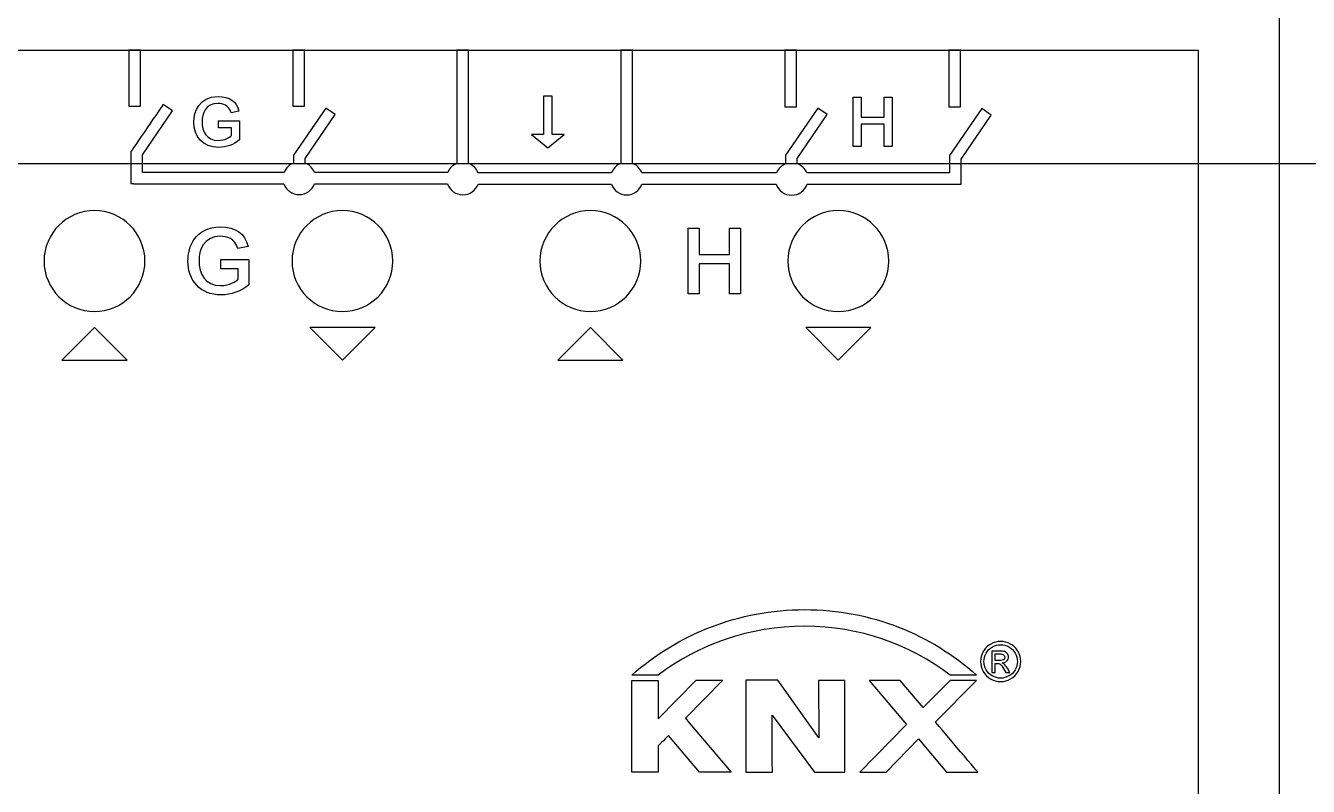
# Model space of a CAD drawing. Header units: millimetres. Extents: x 2151 to 5908, y -441 to 3322.
# Drawn here: x 3451.49 to 3490.91, y 1779.29 to 1802.68 of the extents above; entities that cross this region are included whole.
import ezdxf
from ezdxf.enums import TextEntityAlignment as Align

# ---------------------------------------------------------------- set-up
doc = ezdxf.new("R2010")
doc.units = ezdxf.units.MM
doc.layers.add('2DE_OBJ_Eti-Apparatus', color=7, linetype='Continuous', lineweight=25)
doc.layers.add('Beschriftung', color=7, linetype='Continuous')
doc.layers.add('Gehäuse', color=7, linetype='Continuous')
doc.styles.add('CP_ATTR', font='ARIAL.TTF')

# ---------------------------------------------------------------- blocks, each defined once
blk = doc.blocks.new('2de_eti_9_4352_5ex0yz5')
at = {"linetype": 'Continuous'}
blk.add_line((716, 35), (0, 35), dxfattribs=at)
at = {"linetype": 'ByBlock', "style": 'CP_ATTR', "flags": 9}
for tag, p in [('CURRENT', (0, 5)), ('LINK', (0, 5)), ('CHARACTER', (0, 5)), ('POWER', (0, 5)), ('ORDER-NO', (0, 5)), ('PRODUCT-TYPE', (0, 5)), ('ARTICLE', (0, 5)), ('GROUP', (0, 5)), ('NUMBER', (0, 5)), ('NAME', (0, 5)), ('EL-STATUS', (0, 4.999)), ('FUNCTION', (0, 4.999)), ('ARTICLE-2', (0, 4.999)), ('ARTICLE-1', (0, 4.999)), ('VOLTAGE', (0, 4.999)), ('PRODUCER', (0, 4.999)), ('WEIGHT', (0.001, 5)), ('IP', (0.001, 5)), ('OTHER', (0.001, 5))]:
    blk.add_attdef(tag, text='', height=0.00005, dxfattribs=at).set_placement(p, align=Align.MIDDLE_LEFT)
blk = doc.blocks.new('*U108')
at = {"layer": 'Gehäuse'}
for points in [[(0, 0), (144, 0), (144, 91), (0, 91)], [(2.5, 66.5), (141.5, 66.5), (141.5, 24.5), (2.5, 24.5)]]:
    blk.add_lwpolyline(points, close=True, dxfattribs=at)
blk = doc.blocks.new('JAL-0810M.02')
at = {"layer": 'Beschriftung'}
for points, knots in [([(108.644, 66.5), (108.644, 66.5), (108.9968, 66.5), (108.9968, 66.5), (108.9968, 66.5), (108.9968, 66.5), (108.9968, 64.7712), (108.9968, 64.7712), (108.9968, 64.7712), (108.9968, 64.7712), (108.644, 64.7712), (108.644, 64.7712), (108.644, 64.7712), (108.644, 64.7712), (108.644, 66.5), (108.644, 66.5)], [0, 0, 0, 0, 0.2, 0.2, 0.2, 0.2, 0.4, 0.4, 0.4, 0.4, 0.6, 0.6, 0.6, 0.6, 1, 1, 1, 1]), ([(118.7237, 66.5), (118.7237, 66.5), (119.0763, 66.5), (119.0763, 66.5), (119.0763, 66.5), (119.0755, 65.3381), (119.0739, 64.1803), (119.0769, 63.0171), (119.0769, 63.0171), (119.213, 62.9673), (119.3213, 62.86), (119.3726, 62.7247), (119.3726, 62.7247), (119.3726, 62.7247), (123.474, 62.7247), (123.474, 62.7247), (123.474, 62.7247), (123.5252, 62.857), (123.6312, 62.9621), (123.7641, 63.0122), (123.7641, 63.0122), (123.7641, 63.0122), (123.7641, 66.5), (123.7641, 66.5), (123.7641, 66.5), (123.7641, 66.5), (124.1169, 66.5), (124.1169, 66.5), (124.1169, 66.5), (124.1169, 66.5), (124.1169, 63.0122), (124.1169, 63.0122), (124.1169, 63.0122), (124.2498, 62.9621), (124.3557, 62.857), (124.407, 62.7247), (124.407, 62.7247), (124.407, 62.7247), (128.5495, 62.7247), (128.5495, 62.7247), (128.5495, 62.7247), (128.6006, 62.8494), (128.7005, 62.9488), (128.8255, 62.9992), (128.8255, 62.9992), (128.8255, 62.9992), (128.8255, 63.2672), (128.8255, 63.2672), (128.8255, 63.2672), (128.8255, 63.2672), (129.8133, 64.7146), (129.8133, 64.7146), (129.8133, 64.7146), (129.8133, 64.7146), (130.1041, 64.5162), (130.1041, 64.5162), (130.1041, 64.5162), (130.1041, 64.5162), (129.1783, 63.1597), (129.1783, 63.1597), (129.1783, 63.1597), (129.1783, 63.1597), (129.1783, 63.007), (129.1783, 63.007), (129.1783, 63.007), (129.3131, 62.9596), (129.4214, 62.8562), (129.4752, 62.7247), (129.4752, 62.7247), (129.4752, 62.7247), (133.8666, 62.7247), (133.8666, 62.7247), (133.8666, 62.7247), (133.8666, 62.7247), (133.8666, 63.2541), (133.8666, 63.2541), (133.8666, 63.2541), (133.8666, 63.2541), (134.8544, 64.6983), (134.8544, 64.6983), (134.8544, 64.6983), (134.8544, 64.6983), (135.1452, 64.4999), (135.1452, 64.4999), (135.1452, 64.4999), (135.1452, 64.4999), (134.2194, 63.1464), (134.2194, 63.1464), (134.2194, 63.1464), (134.2194, 63.1464), (134.2194, 62.3724), (134.2194, 62.3724), (134.2194, 62.3724), (134.2194, 62.3724), (134.214, 62.3724), (134.214, 62.3724), (134.214, 62.3724), (134.214, 62.3724), (134.214, 62.3719), (134.214, 62.3719), (134.214, 62.3719), (134.214, 62.3719), (129.4849, 62.3719), (129.4849, 62.3719), (129.4849, 62.3719), (129.4171, 62.176), (129.2311, 62.0354), (129.0121, 62.0354), (129.0121, 62.0354), (128.7934, 62.0354), (128.6075, 62.176), (128.5398, 62.3719), (128.5398, 62.3719), (128.5398, 62.3719), (124.41, 62.3719), (124.41, 62.3719), (124.41, 62.3719), (124.3397, 62.1807), (124.156, 62.0443), (123.9404, 62.0443), (123.9404, 62.0443), (123.7249, 62.0443), (123.5412, 62.1807), (123.471, 62.3719), (123.471, 62.3719), (123.471, 62.3719), (119.3732, 62.3719), (119.3732, 62.3719), (119.3732, 62.3719), (119.3021, 62.1823), (119.1192, 62.0475), (118.9048, 62.0475), (118.9048, 62.0475), (118.6858, 62.0475), (118.4999, 62.1883), (118.4322, 62.3844), (118.4322, 62.3844), (118.4322, 62.3844), (114.3485, 62.3844), (114.3485, 62.3844), (114.3485, 62.3844), (114.2786, 62.1925), (114.0945, 62.0555), (113.8784, 62.0555), (113.8784, 62.0555), (113.6626, 62.0555), (113.4787, 62.1925), (113.4088, 62.3844), (113.4088, 62.3844), (113.4088, 62.3844), (108.7976, 62.3844), (108.7976, 62.3844), (108.7976, 62.3844), (108.7976, 62.3844), (108.7976, 62.3935), (108.7976, 62.3935), (108.7976, 62.3935), (108.7976, 62.3935), (108.7072, 62.3935), (108.7072, 62.3935), (108.7072, 62.3935), (108.7072, 62.3935), (108.7072, 63.3792), (108.7072, 63.3792), (108.7072, 63.3792), (108.7072, 63.3792), (109.695, 64.8266), (109.695, 64.8266), (109.695, 64.8266), (109.695, 64.8266), (109.9858, 64.6282), (109.9858, 64.6282), (109.9858, 64.6282), (109.9858, 64.6282), (109.06, 63.2717), (109.06, 63.2717), (109.06, 63.2717), (109.06, 63.2717), (109.06, 62.7372), (109.06, 62.7372), (109.06, 62.7372), (109.06, 62.7372), (113.4127, 62.7372), (113.4127, 62.7372), (113.4127, 62.7372), (113.4645, 62.8701), (113.5714, 62.9753), (113.7053, 63.0248), (113.7053, 63.0248), (113.7053, 63.0248), (113.7053, 63.2683), (113.7053, 63.2683), (113.7053, 63.2683), (113.7053, 63.2683), (114.6931, 64.7157), (114.6931, 64.7157), (114.6931, 64.7157), (114.6931, 64.7157), (114.9839, 64.5173), (114.9839, 64.5173), (114.9839, 64.5173), (114.9839, 64.5173), (114.0581, 63.1608), (114.0581, 63.1608), (114.0581, 63.1608), (114.0581, 63.1608), (114.0581, 63.0223), (114.0581, 63.0223), (114.0581, 63.0223), (114.1892, 62.9718), (114.2936, 62.8679), (114.3446, 62.7372), (114.3446, 62.7372), (114.3446, 62.7372), (118.4422, 62.7372), (118.4422, 62.7372), (118.4422, 62.7372), (118.4943, 62.8642), (118.5971, 62.9648), (118.7255, 63.0142), (118.7255, 63.0142), (118.7225, 64.1776), (118.7232, 65.3375), (118.7237, 66.5)], [0, 0, 0, 0, 0.0175439, 0.0175439, 0.0175439, 0.0175439, 0.0350877, 0.0350877, 0.0350877, 0.0350877, 0.0526316, 0.0526316, 0.0526316, 0.0526316, 0.0701754, 0.0701754, 0.0701754, 0.0701754, 0.0877193, 0.0877193, 0.0877193, 0.0877193, 0.1052632, 0.1052632, 0.1052632, 0.1052632, 0.122807, 0.122807, 0.122807, 0.122807, 0.1403509, 0.1403509, 0.1403509, 0.1403509, 0.1578947, 0.1578947, 0.1578947, 0.1578947, 0.1754386, 0.1754386, 0.1754386, 0.1754386, 0.1929825, 0.1929825, 0.1929825, 0.1929825, 0.2105263, 0.2105263, 0.2105263, 0.2105263, 0.2280702, 0.2280702, 0.2280702, 0.2280702, 0.245614, 0.245614, 0.245614, 0.245614, 0.2631579, 0.2631579, 0.2631579, 0.2631579, 0.2807018, 0.2807018, 0.2807018, 0.2807018, 0.2982456, 0.2982456, 0.2982456, 0.2982456, 0.3157895, 0.3157895, 0.3157895, 0.3157895, 0.3333333, 0.3333333, 0.3333333, 0.3333333, 0.3508772, 0.3508772, 0.3508772, 0.3508772, 0.3684211, 0.3684211, 0.3684211, 0.3684211, 0.3859649, 0.3859649, 0.3859649, 0.3859649, 0.4035088, 0.4035088, 0.4035088, 0.4035088, 0.4210526, 0.4210526, 0.4210526, 0.4210526, 0.4385965, 0.4385965, 0.4385965, 0.4385965, 0.4561404, 0.4561404, 0.4561404, 0.4561404, 0.4736842, 0.4736842, 0.4736842, 0.4736842, 0.4912281, 0.4912281, 0.4912281, 0.4912281, 0.5087719, 0.5087719, 0.5087719, 0.5087719, 0.5263158, 0.5263158, 0.5263158, 0.5263158, 0.5438596, 0.5438596, 0.5438596, 0.5438597, 0.5614035, 0.5614035, 0.5614035, 0.5614035, 0.5789474, 0.5789474, 0.5789474, 0.5789474, 0.5964912, 0.5964912, 0.5964912, 0.5964912, 0.6140351, 0.6140351, 0.6140351, 0.6140351, 0.6315789, 0.6315789, 0.6315789, 0.631579, 0.6491228, 0.6491228, 0.6491228, 0.6491228, 0.6666667, 0.6666667, 0.6666667, 0.6666667, 0.6842105, 0.6842105, 0.6842105, 0.6842105, 0.7017544, 0.7017544, 0.7017544, 0.7017544, 0.7192982, 0.7192982, 0.7192982, 0.7192983, 0.7368421, 0.7368421, 0.7368421, 0.7368421, 0.754386, 0.754386, 0.754386, 0.754386, 0.7719298, 0.7719298, 0.7719298, 0.7719298, 0.7894737, 0.7894737, 0.7894737, 0.7894737, 0.8070175, 0.8070175, 0.8070175, 0.8070176, 0.8245614, 0.8245614, 0.8245614, 0.8245614, 0.8421053, 0.8421053, 0.8421053, 0.8421053, 0.8596491, 0.8596491, 0.8596491, 0.8596491, 0.877193, 0.877193, 0.877193, 0.877193, 0.8947368, 0.8947368, 0.8947368, 0.8947369, 0.9122807, 0.9122807, 0.9122807, 0.9122807, 0.9298246, 0.9298246, 0.9298246, 0.9298246, 0.9473684, 0.9473684, 0.9473684, 0.9473684, 0.9649123, 0.9649123, 0.9649123, 0.9649123, 1, 1, 1, 1]), ([(113.6839, 66.5), (113.6839, 66.5), (114.0367, 66.5), (114.0367, 66.5), (114.0367, 66.5), (114.0367, 66.5), (114.0367, 64.7715), (114.0367, 64.7715), (114.0367, 64.7715), (114.0367, 64.7715), (113.6839, 64.7715), (113.6839, 64.7715), (113.6839, 64.7715), (113.6839, 64.7715), (113.6839, 66.5), (113.6839, 66.5)], [0, 0, 0, 0, 0.2, 0.2, 0.2, 0.2, 0.4, 0.4, 0.4, 0.4, 0.6, 0.6, 0.6, 0.6, 1, 1, 1, 1]), ([(128.804, 66.5), (128.804, 66.5), (129.1568, 66.5), (129.1568, 66.5), (129.1568, 66.5), (129.1568, 66.5), (129.1568, 64.7495), (129.1568, 64.7495), (129.1568, 64.7495), (129.1568, 64.7495), (128.804, 64.7495), (128.804, 64.7495), (128.804, 64.7495), (128.804, 64.7495), (128.804, 66.5), (128.804, 66.5)], [0, 0, 0, 0, 0.2, 0.2, 0.2, 0.2, 0.4, 0.4, 0.4, 0.4, 0.6, 0.6, 0.6, 0.6, 1, 1, 1, 1]), ([(133.845, 66.5), (133.845, 66.5), (134.1978, 66.5), (134.1978, 66.5), (134.1978, 66.5), (134.1978, 66.5), (134.1978, 64.7492), (134.1978, 64.7492), (134.1978, 64.7492), (134.1978, 64.7492), (133.845, 64.7492), (133.845, 64.7492), (133.845, 64.7492), (133.845, 64.7492), (133.845, 66.5), (133.845, 66.5)], [0, 0, 0, 0, 0.2, 0.2, 0.2, 0.2, 0.4, 0.4, 0.4, 0.4, 0.6, 0.6, 0.6, 0.6, 1, 1, 1, 1]), ([(111.3941, 64.1055), (111.3941, 64.1055), (111.7942, 64.1055), (111.7942, 64.1055), (111.7942, 64.1055), (111.7942, 64.1055), (111.7942, 63.8663), (111.7942, 63.8663), (111.7942, 63.8663), (111.7497, 63.8197), (111.5867, 63.7181), (111.3899, 63.7181), (111.3899, 63.7181), (111.0322, 63.7181), (110.8925, 63.9806), (110.8925, 64.3087), (110.8925, 64.3087), (110.8925, 64.5183), (110.9835, 64.8569), (111.3878, 64.8569), (111.3878, 64.8569), (111.5338, 64.8569), (111.718, 64.8061), (111.7836, 64.5712), (111.7836, 64.5712), (111.7836, 64.5712), (112.0228, 64.6241), (112.0228, 64.6241), (112.0228, 64.6241), (111.9529, 64.9225), (111.7392, 65.0707), (111.3878, 65.0707), (111.3878, 65.0707), (110.7972, 65.0707), (110.6364, 64.605), (110.6364, 64.2854), (110.6364, 64.2854), (110.6364, 63.8346), (110.92, 63.504), (111.4005, 63.504), (111.4005, 63.504), (111.6354, 63.504), (111.864, 63.589), (112.044, 63.7393), (112.044, 63.7393), (112.044, 63.7393), (112.044, 64.3193), (112.044, 64.3193), (112.044, 64.3193), (112.044, 64.3193), (111.3941, 64.3193), (111.3941, 64.3193), (111.3941, 64.3193), (111.3941, 64.3193), (111.3941, 64.1055), (111.3941, 64.1055)], [0, 0, 0, 0, 0.0666667, 0.0666667, 0.0666667, 0.0666667, 0.1333333, 0.1333333, 0.1333333, 0.1333333, 0.2, 0.2, 0.2, 0.2, 0.2666667, 0.2666667, 0.2666667, 0.2666667, 0.3333333, 0.3333333, 0.3333333, 0.3333333, 0.4, 0.4, 0.4, 0.4, 0.4666667, 0.4666667, 0.4666667, 0.4666667, 0.5333333, 0.5333333, 0.5333333, 0.5333333, 0.6, 0.6, 0.6, 0.6, 0.6666667, 0.6666667, 0.6666667, 0.6666667, 0.7333333, 0.7333333, 0.7333333, 0.7333333, 0.8, 0.8, 0.8, 0.8, 0.8666667, 0.8666667, 0.8666667, 0.8666667, 1, 1, 1, 1]), ([(121.65, 65.0816), (121.65, 65.0816), (121.65, 63.8976), (121.65, 63.8976), (121.65, 63.8976), (121.65, 63.8976), (122.0213, 63.8976), (122.0213, 63.8976), (122.0213, 63.8976), (122.0213, 63.8976), (121.52, 63.4918), (121.52, 63.4918), (121.52, 63.4918), (121.52, 63.4918), (121.0212, 63.8976), (121.0212, 63.8976), (121.0212, 63.8976), (121.0212, 63.8976), (121.3901, 63.8976), (121.3901, 63.8976), (121.3901, 63.8976), (121.3901, 63.8976), (121.3901, 65.0816), (121.3901, 65.0816), (121.3901, 65.0816), (121.3901, 65.0816), (121.65, 65.0816), (121.65, 65.0816)], [0, 0, 0, 0, 0.125, 0.125, 0.125, 0.125, 0.25, 0.25, 0.25, 0.25, 0.375, 0.375, 0.375, 0.375, 0.5, 0.5, 0.5, 0.5, 0.625, 0.625, 0.625, 0.625, 0.75, 0.75, 0.75, 0.75, 1, 1, 1, 1]), ([(130.9002, 63.5298), (130.9002, 63.5298), (131.1499, 63.5298), (131.1499, 63.5298), (131.1499, 63.5298), (131.1499, 63.5298), (131.1499, 64.2198), (131.1499, 64.2198), (131.1499, 64.2198), (131.1499, 64.2198), (131.8506, 64.2198), (131.8506, 64.2198), (131.8506, 64.2198), (131.8506, 64.2198), (131.8506, 63.5298), (131.8506, 63.5298), (131.8506, 63.5298), (131.8506, 63.5298), (132.1003, 63.5298), (132.1003, 63.5298), (132.1003, 63.5298), (132.1003, 63.5298), (132.1003, 65.0453), (132.1003, 65.0453), (132.1003, 65.0453), (132.1003, 65.0453), (131.8506, 65.0453), (131.8506, 65.0453), (131.8506, 65.0453), (131.8506, 65.0453), (131.8506, 64.4336), (131.8506, 64.4336), (131.8506, 64.4336), (131.8506, 64.4336), (131.1499, 64.4336), (131.1499, 64.4336), (131.1499, 64.4336), (131.1499, 64.4336), (131.1499, 65.0453), (131.1499, 65.0453), (131.1499, 65.0453), (131.1499, 65.0453), (130.9002, 65.0453), (130.9002, 65.0453), (130.9002, 65.0453), (130.9002, 65.0453), (130.9002, 63.5298), (130.9002, 63.5298)], [0, 0, 0, 0, 0.0769231, 0.0769231, 0.0769231, 0.0769231, 0.1538462, 0.1538462, 0.1538462, 0.1538462, 0.2307692, 0.2307692, 0.2307692, 0.2307692, 0.3076923, 0.3076923, 0.3076923, 0.3076923, 0.3846154, 0.3846154, 0.3846154, 0.3846154, 0.4615385, 0.4615385, 0.4615385, 0.4615385, 0.5384615, 0.5384615, 0.5384615, 0.5384615, 0.6153846, 0.6153846, 0.6153846, 0.6153846, 0.6923077, 0.6923077, 0.6923077, 0.6923077, 0.7692308, 0.7692308, 0.7692308, 0.7692308, 0.8461538, 0.8461538, 0.8461538, 0.8461539, 1, 1, 1, 1]), ([(107.5858, 61.5607), (108.4416, 61.5607), (109.1358, 60.8666), (109.1358, 60.0107), (109.1358, 60.0107), (109.1358, 59.1548), (108.4416, 58.4607), (107.5858, 58.4607), (107.5858, 58.4607), (106.73, 58.4607), (106.0358, 59.1548), (106.0358, 60.0107), (106.0358, 60.0107), (106.0358, 60.8666), (106.73, 61.5607), (107.5858, 61.5607)], [0, 0, 0, 0, 0.2, 0.2, 0.2, 0.2, 0.4, 0.4, 0.4, 0.4, 0.6, 0.6, 0.6, 0.6, 1, 1, 1, 1]), ([(115.2058, 61.5607), (116.0616, 61.5607), (116.7558, 60.8666), (116.7558, 60.0107), (116.7558, 60.0107), (116.7558, 59.1548), (116.0616, 58.4607), (115.2058, 58.4607), (115.2058, 58.4607), (114.35, 58.4607), (113.6558, 59.1548), (113.6558, 60.0107), (113.6558, 60.0107), (113.6558, 60.8666), (114.35, 61.5607), (115.2058, 61.5607)], [0, 0, 0, 0, 0.2, 0.2, 0.2, 0.2, 0.4, 0.4, 0.4, 0.4, 0.6, 0.6, 0.6, 0.6, 1, 1, 1, 1]), ([(122.8258, 61.5607), (123.6816, 61.5607), (124.3758, 60.8666), (124.3758, 60.0107), (124.3758, 60.0107), (124.3758, 59.1548), (123.6816, 58.4607), (122.8258, 58.4607), (122.8258, 58.4607), (121.97, 58.4607), (121.2758, 59.1548), (121.2758, 60.0107), (121.2758, 60.0107), (121.2758, 60.8666), (121.97, 61.5607), (122.8258, 61.5607)], [0, 0, 0, 0, 0.2, 0.2, 0.2, 0.2, 0.4, 0.4, 0.4, 0.4, 0.6, 0.6, 0.6, 0.6, 1, 1, 1, 1]), ([(130.4458, 61.5607), (131.3016, 61.5607), (131.9958, 60.8666), (131.9958, 60.0107), (131.9958, 60.0107), (131.9958, 59.1548), (131.3016, 58.4607), (130.4458, 58.4607), (130.4458, 58.4607), (129.59, 58.4607), (128.8958, 59.1548), (128.8958, 60.0107), (128.8958, 60.0107), (128.8958, 60.8666), (129.59, 61.5607), (130.4458, 61.5607)], [0, 0, 0, 0, 0.2, 0.2, 0.2, 0.2, 0.4, 0.4, 0.4, 0.4, 0.6, 0.6, 0.6, 0.6, 1, 1, 1, 1]), ([(111.4675, 59.7709), (111.4675, 59.7709), (112.0009, 59.7709), (112.0009, 59.7709), (112.0009, 59.7709), (112.0009, 59.7709), (112.0009, 59.452), (112.0009, 59.452), (112.0009, 59.452), (111.9416, 59.3899), (111.7243, 59.2544), (111.4618, 59.2544), (111.4618, 59.2544), (110.9849, 59.2544), (110.7986, 59.6044), (110.7986, 60.0418), (110.7986, 60.0418), (110.7986, 60.3212), (110.92, 60.7728), (111.459, 60.7728), (111.459, 60.7728), (111.6537, 60.7728), (111.8993, 60.7051), (111.9868, 60.3918), (111.9868, 60.3918), (111.9868, 60.3918), (112.3057, 60.4623), (112.3057, 60.4623), (112.3057, 60.4623), (112.2125, 60.8603), (111.9275, 61.0578), (111.459, 61.0578), (111.459, 61.0578), (110.6716, 61.0578), (110.4571, 60.4369), (110.4571, 60.0108), (110.4571, 60.0108), (110.4571, 59.4097), (110.8353, 58.9689), (111.4759, 58.9689), (111.4759, 58.9689), (111.7892, 58.9689), (112.094, 59.0823), (112.3339, 59.2827), (112.3339, 59.2827), (112.3339, 59.2827), (112.3339, 60.056), (112.3339, 60.056), (112.3339, 60.056), (112.3339, 60.056), (111.4675, 60.056), (111.4675, 60.056), (111.4675, 60.056), (111.4675, 60.056), (111.4675, 59.7709), (111.4675, 59.7709)], [0, 0, 0, 0, 0.0666667, 0.0666667, 0.0666667, 0.0666667, 0.1333333, 0.1333333, 0.1333333, 0.1333333, 0.2, 0.2, 0.2, 0.2, 0.2666667, 0.2666667, 0.2666667, 0.2666667, 0.3333333, 0.3333333, 0.3333333, 0.3333333, 0.4, 0.4, 0.4, 0.4, 0.4666667, 0.4666667, 0.4666667, 0.4666667, 0.5333333, 0.5333333, 0.5333333, 0.5333333, 0.6, 0.6, 0.6, 0.6, 0.6666667, 0.6666667, 0.6666667, 0.6666667, 0.7333333, 0.7333333, 0.7333333, 0.7333333, 0.8, 0.8, 0.8, 0.8, 0.8666667, 0.8666667, 0.8666667, 0.8666667, 1, 1, 1, 1]), ([(125.8354, 59.0032), (125.8354, 59.0032), (126.1684, 59.0032), (126.1684, 59.0032), (126.1684, 59.0032), (126.1684, 59.0032), (126.1684, 59.9232), (126.1684, 59.9232), (126.1684, 59.9232), (126.1684, 59.9232), (127.1026, 59.9232), (127.1026, 59.9232), (127.1026, 59.9232), (127.1026, 59.9232), (127.1026, 59.0032), (127.1026, 59.0032), (127.1026, 59.0032), (127.1026, 59.0032), (127.4356, 59.0032), (127.4356, 59.0032), (127.4356, 59.0032), (127.4356, 59.0032), (127.4356, 61.0239), (127.4356, 61.0239), (127.4356, 61.0239), (127.4356, 61.0239), (127.1026, 61.0239), (127.1026, 61.0239), (127.1026, 61.0239), (127.1026, 61.0239), (127.1026, 60.2082), (127.1026, 60.2082), (127.1026, 60.2082), (127.1026, 60.2082), (126.1684, 60.2082), (126.1684, 60.2082), (126.1684, 60.2082), (126.1684, 60.2082), (126.1684, 61.0239), (126.1684, 61.0239), (126.1684, 61.0239), (126.1684, 61.0239), (125.8354, 61.0239), (125.8354, 61.0239), (125.8354, 61.0239), (125.8354, 61.0239), (125.8354, 59.0032), (125.8354, 59.0032)], [0, 0, 0, 0, 0.0769231, 0.0769231, 0.0769231, 0.0769231, 0.1538462, 0.1538462, 0.1538462, 0.1538462, 0.2307692, 0.2307692, 0.2307692, 0.2307692, 0.3076923, 0.3076923, 0.3076923, 0.3076923, 0.3846154, 0.3846154, 0.3846154, 0.3846154, 0.4615385, 0.4615385, 0.4615385, 0.4615385, 0.5384615, 0.5384615, 0.5384615, 0.5384615, 0.6153846, 0.6153846, 0.6153846, 0.6153846, 0.6923077, 0.6923077, 0.6923077, 0.6923077, 0.7692308, 0.7692308, 0.7692308, 0.7692308, 0.8461538, 0.8461538, 0.8461538, 0.8461539, 1, 1, 1, 1]), ([(108.5866, 56.9644), (108.5866, 56.9644), (106.5838, 56.9644), (106.5838, 56.9644), (106.5838, 56.9644), (106.5838, 56.9644), (107.5852, 57.9658), (107.5852, 57.9658), (107.5852, 57.9658), (107.5852, 57.9658), (108.5866, 56.9644), (108.5866, 56.9644)], [0, 0, 0, 0, 0.25, 0.25, 0.25, 0.25, 0.5, 0.5, 0.5, 0.5, 1, 1, 1, 1]), ([(114.2037, 57.9657), (114.2037, 57.9657), (116.2066, 57.9658), (116.2066, 57.9658), (116.2066, 57.9658), (116.2066, 57.9658), (115.2052, 56.9644), (115.2052, 56.9644), (115.2052, 56.9644), (115.2052, 56.9644), (114.2037, 57.9657), (114.2037, 57.9657)], [0, 0, 0, 0, 0.25, 0.25, 0.25, 0.25, 0.5, 0.5, 0.5, 0.5, 1, 1, 1, 1]), ([(123.8266, 56.9648), (123.8266, 56.9648), (121.8238, 56.9648), (121.8238, 56.9648), (121.8238, 56.9648), (121.8238, 56.9648), (122.8252, 57.9662), (122.8252, 57.9662), (122.8252, 57.9662), (122.8252, 57.9662), (123.8266, 56.9648), (123.8266, 56.9648)], [0, 0, 0, 0, 0.25, 0.25, 0.25, 0.25, 0.5, 0.5, 0.5, 0.5, 1, 1, 1, 1]), ([(129.4437, 57.9661), (129.4437, 57.9661), (131.4466, 57.9662), (131.4466, 57.9662), (131.4466, 57.9662), (131.4466, 57.9662), (130.4452, 56.9648), (130.4452, 56.9648), (130.4452, 56.9648), (130.4452, 56.9648), (129.4437, 57.9661), (129.4437, 57.9661)], [0, 0, 0, 0, 0.25, 0.25, 0.25, 0.25, 0.5, 0.5, 0.5, 0.5, 1, 1, 1, 1]), ([(134.6949, 47.2788), (133.2891, 48.5327), (131.4538, 49.2907), (129.4178, 49.2907), (129.4178, 49.2907), (129.4167, 49.2907), (129.4156, 49.2907), (129.4146, 49.2907), (129.4146, 49.2907), (127.3798, 49.2899), (125.5049, 48.5305), (124.1001, 47.2771), (124.1001, 47.2771), (124.1001, 47.2771), (124.9111, 47.2771), (124.9111, 47.2771), (124.9111, 47.2771), (126.1573, 48.2213), (127.7236, 48.779), (129.4104, 48.779), (129.4104, 48.779), (129.4118, 48.779), (129.4131, 48.779), (129.4146, 48.779), (129.4146, 48.779), (131.0997, 48.778), (132.6398, 48.223), (133.8851, 47.2795), (133.8851, 47.2795), (133.8851, 47.2795), (134.6949, 47.2788), (134.6949, 47.2788)], [0, 0, 0, 0, 0.1111111, 0.1111111, 0.1111111, 0.1111111, 0.2222222, 0.2222222, 0.2222222, 0.2222222, 0.3333333, 0.3333333, 0.3333333, 0.3333333, 0.4444444, 0.4444444, 0.4444444, 0.4444445, 0.5555556, 0.5555556, 0.5555556, 0.5555556, 0.6666667, 0.6666667, 0.6666667, 0.6666667, 0.7777778, 0.7777778, 0.7777778, 0.7777778, 1, 1, 1, 1]), ([(135.4348, 48.3117), (135.5383, 48.3117), (135.6385, 48.2851), (135.7374, 48.2315), (135.7374, 48.2315), (135.8359, 48.1795), (135.9128, 48.1027), (135.9682, 48.004), (135.9682, 48.004), (136.0233, 47.9055), (136.05, 47.8017), (136.05, 47.6946), (136.05, 47.6946), (136.05, 47.5892), (136.0233, 47.4874), (135.9682, 47.3888), (135.9682, 47.3888), (135.9146, 47.2917), (135.8394, 47.2148), (135.7407, 47.1612), (135.7407, 47.1612), (135.6437, 47.1062), (135.5418, 47.0793), (135.4348, 47.0793), (135.4348, 47.0793), (135.3278, 47.0793), (135.2256, 47.1062), (135.1269, 47.1612), (135.1269, 47.1612), (135.0302, 47.2148), (134.9531, 47.2917), (134.8996, 47.3888), (134.8996, 47.3888), (134.8444, 47.4874), (134.8177, 47.5892), (134.8177, 47.6946), (134.8177, 47.6946), (134.8177, 47.8017), (134.8459, 47.9055), (134.9014, 48.004), (134.9014, 48.004), (134.9563, 48.1027), (135.0333, 48.1795), (135.1318, 48.2315), (135.1318, 48.2315), (135.2307, 48.2851), (135.3311, 48.3117), (135.4348, 48.3117)], [0, 0, 0, 0, 0.0769231, 0.0769231, 0.0769231, 0.0769231, 0.1538462, 0.1538462, 0.1538462, 0.1538462, 0.2307692, 0.2307692, 0.2307692, 0.2307692, 0.3076923, 0.3076923, 0.3076923, 0.3076923, 0.3846154, 0.3846154, 0.3846154, 0.3846154, 0.4615385, 0.4615385, 0.4615385, 0.4615385, 0.5384615, 0.5384615, 0.5384615, 0.5384615, 0.6153846, 0.6153846, 0.6153846, 0.6153846, 0.6923077, 0.6923077, 0.6923077, 0.6923077, 0.7692308, 0.7692308, 0.7692308, 0.7692308, 0.8461538, 0.8461538, 0.8461538, 0.8461539, 1, 1, 1, 1]), ([(135.4348, 48.2097), (135.3478, 48.2097), (135.2642, 48.188), (135.1824, 48.143), (135.1824, 48.143), (135.1003, 48.0993), (135.0351, 48.0359), (134.9899, 47.9522), (134.9899, 47.9522), (134.9431, 47.8703), (134.9195, 47.7851), (134.9195, 47.6946), (134.9195, 47.6946), (134.9195, 47.6062), (134.9431, 47.5208), (134.9885, 47.4407), (134.9885, 47.4407), (135.0333, 47.3587), (135.0969, 47.295), (135.179, 47.2498), (135.179, 47.2498), (135.2607, 47.2049), (135.3463, 47.1813), (135.4348, 47.1813), (135.4348, 47.1813), (135.5233, 47.1813), (135.6085, 47.2049), (135.6905, 47.2498), (135.6905, 47.2498), (135.7724, 47.295), (135.8359, 47.3587), (135.8811, 47.4407), (135.8811, 47.4407), (135.9264, 47.5208), (135.9479, 47.6062), (135.9479, 47.6946), (135.9479, 47.6946), (135.9479, 47.7851), (135.9246, 47.8703), (135.8794, 47.9522), (135.8794, 47.9522), (135.8326, 48.0359), (135.7691, 48.0993), (135.6872, 48.143), (135.6872, 48.143), (135.6052, 48.188), (135.5199, 48.2097), (135.4348, 48.2097)], [0, 0, 0, 0, 0.0769231, 0.0769231, 0.0769231, 0.0769231, 0.1538462, 0.1538462, 0.1538462, 0.1538462, 0.2307692, 0.2307692, 0.2307692, 0.2307692, 0.3076923, 0.3076923, 0.3076923, 0.3076923, 0.3846154, 0.3846154, 0.3846154, 0.3846154, 0.4615385, 0.4615385, 0.4615385, 0.4615385, 0.5384615, 0.5384615, 0.5384615, 0.5384615, 0.6153846, 0.6153846, 0.6153846, 0.6153846, 0.6923077, 0.6923077, 0.6923077, 0.6923077, 0.7692308, 0.7692308, 0.7692308, 0.7692308, 0.8461538, 0.8461538, 0.8461538, 0.8461539, 1, 1, 1, 1]), ([(135.1639, 47.3553), (135.1639, 47.3553), (135.1639, 48.0174), (135.1639, 48.0174), (135.1639, 48.0174), (135.1639, 48.0174), (135.3911, 48.0174), (135.3911, 48.0174), (135.3911, 48.0174), (135.4699, 48.0174), (135.5267, 48.0107), (135.5617, 47.9991), (135.5617, 47.9991), (135.5968, 47.9873), (135.6236, 47.9656), (135.6454, 47.9355), (135.6454, 47.9355), (135.6654, 47.9055), (135.6755, 47.872), (135.6755, 47.8385), (135.6755, 47.8385), (135.6755, 47.79), (135.6589, 47.7481), (135.6236, 47.7113), (135.6236, 47.7113), (135.5886, 47.6762), (135.5434, 47.6562), (135.4847, 47.6513), (135.4847, 47.6513), (135.5084, 47.6412), (135.5282, 47.6294), (135.5418, 47.6163), (135.5418, 47.6163), (135.5684, 47.591), (135.602, 47.5458), (135.6404, 47.4856), (135.6404, 47.4856), (135.6404, 47.4856), (135.7207, 47.3553), (135.7207, 47.3553), (135.7207, 47.3553), (135.7207, 47.3553), (135.5901, 47.3553), (135.5901, 47.3553), (135.5901, 47.3553), (135.5901, 47.3553), (135.5317, 47.4589), (135.5317, 47.4589), (135.5317, 47.4589), (135.4847, 47.5425), (135.448, 47.5926), (135.4198, 47.6145), (135.4198, 47.6145), (135.3994, 47.6294), (135.371, 47.6363), (135.3343, 47.6363), (135.3343, 47.6363), (135.3343, 47.6363), (135.2709, 47.6363), (135.2709, 47.6363), (135.2709, 47.6363), (135.2709, 47.6363), (135.2709, 47.3553), (135.2709, 47.3553), (135.2709, 47.3553), (135.2709, 47.3553), (135.1639, 47.3553), (135.1639, 47.3553)], [0, 0, 0, 0, 0.0555556, 0.0555556, 0.0555556, 0.0555556, 0.1111111, 0.1111111, 0.1111111, 0.1111111, 0.1666667, 0.1666667, 0.1666667, 0.1666667, 0.2222222, 0.2222222, 0.2222222, 0.2222222, 0.2777778, 0.2777778, 0.2777778, 0.2777778, 0.3333333, 0.3333333, 0.3333333, 0.3333333, 0.3888889, 0.3888889, 0.3888889, 0.3888889, 0.4444444, 0.4444444, 0.4444444, 0.4444445, 0.5, 0.5, 0.5, 0.5, 0.5555556, 0.5555556, 0.5555556, 0.5555556, 0.6111111, 0.6111111, 0.6111111, 0.6111111, 0.6666667, 0.6666667, 0.6666667, 0.6666667, 0.7222222, 0.7222222, 0.7222222, 0.7222222, 0.7777778, 0.7777778, 0.7777778, 0.7777778, 0.8333333, 0.8333333, 0.8333333, 0.8333333, 0.8888889, 0.8888889, 0.8888889, 0.8888889, 1, 1, 1, 1]), ([(135.2709, 47.7282), (135.2709, 47.7282), (135.4011, 47.7282), (135.4011, 47.7282), (135.4011, 47.7282), (135.463, 47.7282), (135.5049, 47.7382), (135.5282, 47.7565), (135.5282, 47.7565), (135.5501, 47.7749), (135.5617, 47.7984), (135.5617, 47.8283), (135.5617, 47.8283), (135.5617, 47.8486), (135.5567, 47.8654), (135.5452, 47.882), (135.5452, 47.882), (135.5351, 47.8969), (135.5199, 47.9087), (135.5, 47.9154), (135.5, 47.9154), (135.4815, 47.9237), (135.4446, 47.9272), (135.3929, 47.9272), (135.3929, 47.9272), (135.3929, 47.9272), (135.2709, 47.9272), (135.2709, 47.9272), (135.2709, 47.9272), (135.2709, 47.9272), (135.2709, 47.7282), (135.2709, 47.7282)], [0, 0, 0, 0, 0.1111111, 0.1111111, 0.1111111, 0.1111111, 0.2222222, 0.2222222, 0.2222222, 0.2222222, 0.3333333, 0.3333333, 0.3333333, 0.3333333, 0.4444444, 0.4444444, 0.4444444, 0.4444445, 0.5555556, 0.5555556, 0.5555556, 0.5555556, 0.6666667, 0.6666667, 0.6666667, 0.6666667, 0.7777778, 0.7777778, 0.7777778, 0.7777778, 1, 1, 1, 1]), ([(125.8659, 45.8069), (125.8659, 45.8069), (125.7509, 45.9516), (125.7509, 45.9516), (125.7509, 45.9516), (125.7509, 45.9516), (126.8987, 47.1165), (126.8987, 47.1165), (126.8987, 47.1165), (126.8987, 47.1165), (126.0785, 47.1165), (126.0785, 47.1165), (126.0785, 47.1165), (126.0785, 47.1165), (124.9096, 45.9276), (124.9096, 45.9276), (124.9096, 45.9276), (124.9096, 45.9276), (124.9096, 47.1134), (124.9096, 47.1134), (124.9096, 47.1134), (124.9096, 47.1134), (124.1016, 47.1136), (124.1016, 47.1136), (124.1016, 47.1136), (124.1016, 47.1136), (124.0995, 44.2923), (124.0995, 44.2923), (124.0995, 44.2923), (124.0995, 44.2923), (124.9096, 44.2921), (124.9096, 44.2921), (124.9096, 44.2921), (124.9096, 44.2921), (124.9096, 45.098), (124.9096, 45.098), (124.9096, 45.098), (124.9096, 45.098), (125.2297, 45.4224), (125.2297, 45.4224), (125.2297, 45.4224), (125.2297, 45.4224), (126.1804, 44.2921), (126.1804, 44.2921), (126.1804, 44.2921), (126.1804, 44.2921), (127.1478, 44.2921), (127.1478, 44.2921), (127.1478, 44.2921), (127.1478, 44.2921), (125.8659, 45.8069), (125.8659, 45.8069)], [0, 0, 0, 0, 0.0714286, 0.0714286, 0.0714286, 0.0714286, 0.1428571, 0.1428571, 0.1428571, 0.1428572, 0.2142857, 0.2142857, 0.2142857, 0.2142857, 0.2857143, 0.2857143, 0.2857143, 0.2857143, 0.3571429, 0.3571429, 0.3571429, 0.3571429, 0.4285714, 0.4285714, 0.4285714, 0.4285714, 0.5, 0.5, 0.5, 0.5, 0.5714286, 0.5714286, 0.5714286, 0.5714286, 0.6428571, 0.6428571, 0.6428571, 0.6428572, 0.7142857, 0.7142857, 0.7142857, 0.7142857, 0.7857143, 0.7857143, 0.7857143, 0.7857143, 0.8571429, 0.8571429, 0.8571429, 0.8571429, 1, 1, 1, 1]), ([(128.5891, 47.1174), (128.5891, 47.1174), (129.8426, 45.349), (129.8426, 45.349), (129.8426, 45.349), (129.8426, 45.349), (129.836, 47.1119), (129.836, 47.1119), (129.836, 47.1119), (129.836, 47.1119), (130.6482, 47.1142), (130.6482, 47.1142), (130.6482, 47.1142), (130.6482, 47.1142), (130.6482, 44.291), (130.6482, 44.291), (130.6482, 44.291), (130.6482, 44.291), (129.716, 44.291), (129.716, 44.291), (129.716, 44.291), (129.716, 44.291), (128.4174, 46.0462), (128.4174, 46.0462), (128.4174, 46.0462), (128.4174, 46.0462), (128.4178, 44.291), (128.4178, 44.291), (128.4178, 44.291), (128.4178, 44.291), (127.6029, 44.291), (127.6029, 44.291), (127.6029, 44.291), (127.6029, 44.291), (127.6029, 47.117), (127.6029, 47.117), (127.6029, 47.117), (127.6029, 47.117), (128.5891, 47.1174), (128.5891, 47.1174)], [0, 0, 0, 0, 0.0909091, 0.0909091, 0.0909091, 0.0909091, 0.1818182, 0.1818182, 0.1818182, 0.1818182, 0.2727273, 0.2727273, 0.2727273, 0.2727273, 0.3636364, 0.3636364, 0.3636364, 0.3636364, 0.4545455, 0.4545455, 0.4545455, 0.4545455, 0.5454545, 0.5454545, 0.5454545, 0.5454546, 0.6363636, 0.6363636, 0.6363636, 0.6363636, 0.7272727, 0.7272727, 0.7272727, 0.7272727, 0.8181818, 0.8181818, 0.8181818, 0.8181818, 1, 1, 1, 1]), ([(134.7333, 44.2921), (134.7333, 44.2921), (133.7694, 44.2907), (133.7694, 44.2907), (133.7694, 44.2907), (133.7694, 44.2907), (132.9099, 45.3131), (132.9099, 45.3131), (132.9099, 45.3131), (132.9099, 45.3131), (131.9154, 44.2921), (131.9154, 44.2921), (131.9154, 44.2921), (131.9154, 44.2921), (131.1054, 44.2921), (131.1054, 44.2921), (131.1054, 44.2921), (131.1054, 44.2921), (132.539, 45.7553), (132.539, 45.7553), (132.539, 45.7553), (132.539, 45.7553), (131.3987, 47.1143), (131.3987, 47.1143), (131.3987, 47.1143), (131.3987, 47.1143), (132.3446, 47.1136), (132.3446, 47.1136), (132.3446, 47.1136), (132.3446, 47.1136), (133.058, 46.2822), (133.058, 46.2822), (133.058, 46.2822), (133.058, 46.2822), (133.8852, 47.1136), (133.8852, 47.1136), (133.8852, 47.1136), (133.8852, 47.1136), (134.6951, 47.1136), (134.6951, 47.1136), (134.6951, 47.1136), (134.6951, 47.1136), (133.429, 45.8398), (133.429, 45.8398), (133.429, 45.8398), (133.429, 45.8398), (134.7333, 44.2921), (134.7333, 44.2921)], [0, 0, 0, 0, 0.0769231, 0.0769231, 0.0769231, 0.0769231, 0.1538462, 0.1538462, 0.1538462, 0.1538462, 0.2307692, 0.2307692, 0.2307692, 0.2307692, 0.3076923, 0.3076923, 0.3076923, 0.3076923, 0.3846154, 0.3846154, 0.3846154, 0.3846154, 0.4615385, 0.4615385, 0.4615385, 0.4615385, 0.5384615, 0.5384615, 0.5384615, 0.5384615, 0.6153846, 0.6153846, 0.6153846, 0.6153846, 0.6923077, 0.6923077, 0.6923077, 0.6923077, 0.7692308, 0.7692308, 0.7692308, 0.7692308, 0.8461538, 0.8461538, 0.8461538, 0.8461539, 1, 1, 1, 1])]:
    blk.add_open_spline(points, degree=3, knots=knots, dxfattribs=at)
at = {"layer": 'Gehäuse'}
blk.add_blockref('*U108', (0, 0), dxfattribs=at)
blk = doc.blocks.new('MDT_CAD_JAL-0810M02')
blk.add_blockref('JAL-0810M.02', (10, 10))

msp = doc.modelspace()

# ---------------------------------------------------------------- block references
msp.add_blockref('MDT_CAD_JAL-0810M02', (3336.016, 1725.431))
at = {"layer": '2DE_OBJ_Eti-Apparatus'}
msp.add_blockref('2de_eti_9_4352_5ex0yz5', (3168.016, 1763.431), dxfattribs=at)

doc.saveas('drawing.dxf')
